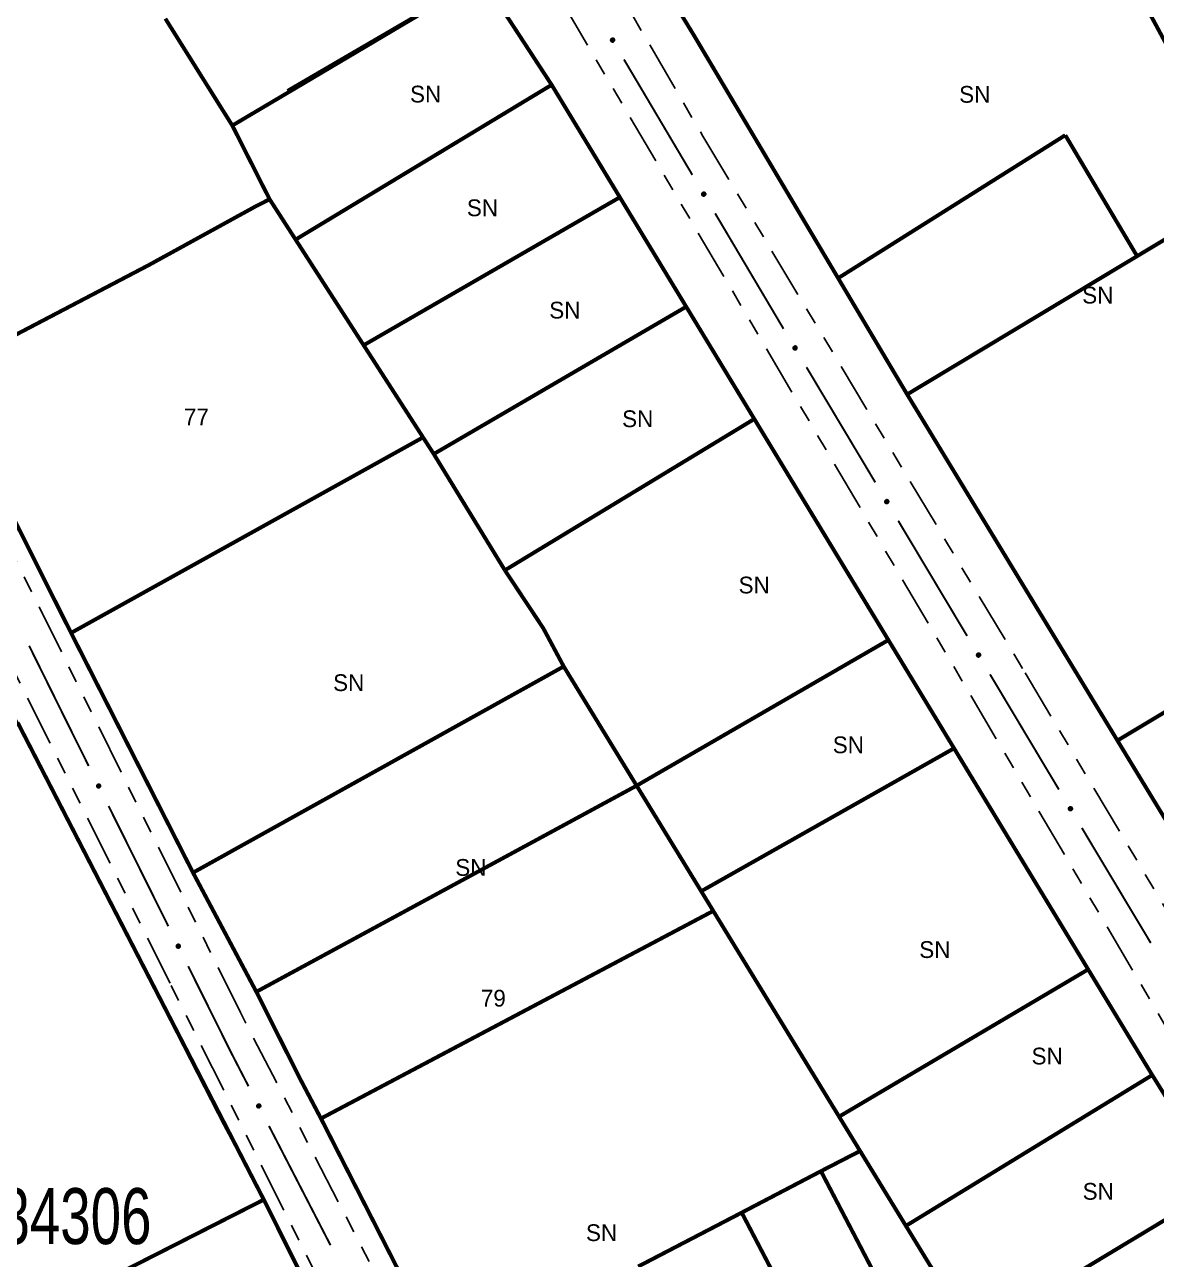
# Model space of a CAD drawing. Extents: x 205807 to 207855, y 4874692 to 4876446.
# Drawn here: x 207040.1 to 207141.3, y 4875990.1 to 4876100.5 of the extents above; entities that cross this region are included whole.
import ezdxf
from ezdxf.enums import TextEntityAlignment as Align

# ---------------------------------------------------------------- set-up
doc = ezdxf.new("R2010")
doc.units = 0
doc.header["$LTSCALE"] = 1.5
doc.header["$MEASUREMENT"] = 0
doc.linetypes.add('TRACO_25', pattern=[8, 3, -1, 1, -1, 1, -1])
for name, color, linetype in [('CD_MALHA_LOTES', 7, 'CONTINUOUS'), ('CD_TXT_QUADRA', 7, 'CONTINUOUS'), ('RU-QUADRA', 210, 'CONTINUOUS'), ('SV-EIXO-RUA-N-PAV', 6, 'CONTINUOUS'), ('SV-RUA-NAO-PAV', 7, 'CONTINUOUS'), ('Th_NmrPort', 1, 'CONTINUOUS')]:
    doc.layers.add(name, color=color, linetype=linetype)
doc.styles.add('ARIAL', font='ARIAL.SHX')

msp = doc.modelspace()

# ---------------------------------------------------------------- linework, layer by layer
at = {"layer": 'CD_MALHA_LOTES', "linetype": 'Continuous', "const_width": 0.35, "flags": 128}
for points in [[(207144.358888, 4876094.760393), (207126.00951, 4876128.755067)], [(207099.986156, 4876099.480394), (207094.240903, 4876108.90158)], [(207080.97879, 4876104.671392), (207058.664477, 4876091.458348)], [(207080.97879, 4876104.671392), (207063.607617, 4876094.554432)], [(207080.97879, 4876104.671392), (207087.231459, 4876095.095826)], [(207058.664477, 4876091.458348), (207052.672673, 4876101.018922)], [(207112.859675, 4876077.810683), (207099.986156, 4876099.480394)], [(207064.324684, 4876081.260543), (207087.231459, 4876095.095826)], [(207087.231459, 4876095.095826), (207093.331953, 4876085.042035)], [(207062.000646, 4876084.865638), (207058.664477, 4876091.458348)], [(207112.859675, 4876077.810683), (207133.179792, 4876090.596199)], [(207133.179792, 4876090.596199), (207139.605466, 4876079.778806)], [(207139.605466, 4876079.778806), (207149.300744, 4876085.604943)], [(207032.612159, 4876069.251588), (207051.170213, 4876078.968764), (207060.812585, 4876084.265278), (207062.000646, 4876084.865638)], [(207064.324684, 4876081.260543), (207062.000646, 4876084.865638)], [(207070.414072, 4876071.814557), (207093.331953, 4876085.042035)], [(207093.331953, 4876085.042035), (207099.268818, 4876075.25791)], [(207070.414072, 4876071.814557), (207064.324684, 4876081.260543)], [(207119.034299, 4876067.417073), (207139.605466, 4876079.778806)], [(207119.034299, 4876067.417073), (207112.859675, 4876077.810683)], [(207076.68558, 4876062.086064), (207099.268818, 4876075.25791)], [(207099.268818, 4876075.25791), (207105.361385, 4876065.217184)], [(207075.727119, 4876063.572848), (207070.414072, 4876071.814557)], [(207044.240465, 4876046.087533), (207032.612159, 4876069.251588)], [(207137.847254, 4876036.465287), (207119.034299, 4876067.417073)], [(207083.047133, 4876051.690642), (207105.361385, 4876065.217184)], [(207105.361385, 4876065.217184), (207117.354687, 4876045.451876)], [(207044.240465, 4876046.087533), (207075.727119, 4876063.572848)], [(207076.68558, 4876062.086064), (207075.727119, 4876063.572848)], [(207083.047133, 4876051.690642), (207076.68558, 4876062.086064)], [(207137.847254, 4876036.465287), (207166.896762, 4876053.900412)], [(207088.311128, 4876043.088742), (207086.480308, 4876046.510638), (207083.047133, 4876051.690642)], [(207055.148503, 4876024.650215), (207044.240465, 4876046.087533)], [(207094.834279, 4876032.429254), (207117.354687, 4876045.451876)], [(207117.354687, 4876045.451876), (207123.230055, 4876035.7691)], [(207055.148503, 4876024.650215), (207088.311128, 4876043.088742)], [(207094.834279, 4876032.429254), (207088.311128, 4876043.088742)], [(207039.453925, 4876038.086995), (207061.480129, 4875995.409559)], [(207100.61103, 4876022.989458), (207123.230055, 4876035.7691)], [(207123.230055, 4876035.7691), (207135.227279, 4876015.997329)], [(207150.34001, 4876015.911732), (207137.847254, 4876036.465287)], [(207060.813287, 4876013.996255), (207094.834279, 4876032.429254)], [(207100.61103, 4876022.989458), (207094.834279, 4876032.429254)], [(207060.813287, 4876013.996255), (207055.148503, 4876024.650215)], [(207101.689224, 4876021.22758), (207100.61103, 4876022.989458)], [(207066.596013, 4876002.665983), (207101.689224, 4876021.22758)], [(207112.94547, 4876002.833735), (207101.689224, 4876021.22758)], [(207112.94547, 4876002.833735), (207135.227279, 4876015.997329)], [(207135.227279, 4876015.997329), (207140.96038, 4876006.549014)], [(207066.596013, 4876002.665983), (207064.730921, 4876006.207003), (207060.813287, 4876013.996255)], [(207118.922214, 4875993.067132), (207140.96038, 4876006.549014)], [(207140.96038, 4876006.549014), (207147.134417, 4875996.631099)], [(207077.888135, 4875980.540984), (207066.596013, 4876002.665983)], [(207114.825243, 4875999.761997), (207112.94547, 4876002.833735)], [(207111.322185, 4875997.956908), (207114.825243, 4875999.761997)], [(207114.825243, 4875999.761997), (207118.922214, 4875993.067132)], [(207104.232834, 4875994.25001), (207111.322185, 4875997.956908)], [(207125.899194, 4875970.078736), (207111.322185, 4875997.956908)], [(207124.930445, 4875983.249075), (207147.134417, 4875996.631099)], [(207025.695346, 4875977.213563), (207061.480129, 4875995.409559)], [(207061.480129, 4875995.409559), (207072.199553, 4875973.940046)], [(207094.966872, 4875989.428269), (207104.232834, 4875994.25001)], [(207118.809842, 4875966.371838), (207104.232834, 4875994.25001)], [(207118.922214, 4875993.067132), (207124.930445, 4875983.249075)]]:
    msp.add_lwpolyline(points, dxfattribs=at)
at = {"layer": 'RU-QUADRA', "linetype": 'Continuous', "const_width": 0.18, "flags": 128}
for points in [[(207077.888135, 4875980.540984), (207066.596013, 4876002.665983), (207064.730921, 4876006.207003), (207060.813287, 4876013.996255), (207055.148503, 4876024.650215), (207044.240465, 4876046.087533), (207040.984608, 4876052.486193), (207032.612159, 4876069.251588), (207020.949387, 4876091.643795), (206977.715267, 4876071.434374), (206973.344556, 4876080.132533), (206967.916104, 4876090.964356), (206962.629131, 4876101.513873), (206956.146879, 4876114.766377), (206952.306223, 4876122.328126), (206940.114127, 4876144.140241), (206934.514261, 4876154.98228), (206929.006185, 4876166.088669), (206914.639738, 4876194.146502)], [(207042.663924, 4876194.203869), (207060.021643, 4876168.02314), (207058.206055, 4876166.278007), (207073.649653, 4876141.456585), (207074.671175, 4876142.087472), (207079.611864, 4876134.078227), (207094.240903, 4876108.90158), (207099.986156, 4876099.480394), (207112.859675, 4876077.810683), (207119.034299, 4876067.417073), (207137.847254, 4876036.465287), (207150.34001, 4876015.911732)], [(207080.97879, 4876104.671392), (207087.231459, 4876095.095826), (207093.331953, 4876085.042035), (207099.268818, 4876075.25791), (207105.361385, 4876065.217184), (207117.354687, 4876045.451876), (207123.230055, 4876035.7691), (207129.300844, 4876025.764266), (207135.227279, 4876015.997329), (207140.96038, 4876006.549014), (207147.134417, 4875996.631099)]]:
    msp.add_lwpolyline(points, dxfattribs=at)
msp.add_lwpolyline([(206981.787041, 4876063.331129), (206987.176367, 4876051.787306), (206998.424562, 4876030.576846), (207003.657587, 4876019.81682), (207025.695346, 4875977.213563), (207030.476416, 4875967.32774), (207036.198506, 4875955.496172), (207041.524721, 4875944.483154), (207047.269018, 4875932.605669), (207083.509223, 4875951.288355), (207077.661832, 4875962.999863), (207072.199553, 4875973.940046), (207066.165727, 4875986.024959), (207061.480129, 4875995.409559), (207057.804165, 4876002.286198), (207039.453925, 4876038.086995), (207034.175325, 4876048.879385), (207023.490069, 4876070.129456), (207017.68544, 4876081.281674)], close=True, dxfattribs=at)
at = {"layer": 'SV-EIXO-RUA-N-PAV'}
for points in [[(207092.701481, 4876099.270303), (207092.749031, 4876099.258854), (207092.787556, 4876099.239292), (207092.814992, 4876099.213727), (207092.833346, 4876099.184814), (207092.848791, 4876099.153121), (207092.857314, 4876099.117731), (207092.858072, 4876099.076358), (207092.846922, 4876099.028578), (207092.824288, 4876098.99043), (207092.800664, 4876098.962191), (207092.771618, 4876098.941317), (207092.740578, 4876098.926828), (207092.703524, 4876098.919191), (207092.661589, 4876098.918832), (207092.613816, 4876098.931206), (207092.576178, 4876098.950644), (207092.55029, 4876098.976068), (207092.52949, 4876099.005402), (207092.514109, 4876099.037948), (207092.505943, 4876099.072735), (207092.505658, 4876099.114959), (207092.518496, 4876099.161949), (207092.537454, 4876099.199709), (207092.562508, 4876099.225947), (207092.591849, 4876099.245775), (207092.623449, 4876099.261653), (207092.658667, 4876099.271701), (207092.701481, 4876099.270303)], [(207100.858319, 4876085.505638), (207100.905869, 4876085.49419), (207100.944394, 4876085.474627), (207100.97183, 4876085.449062), (207100.990184, 4876085.42015), (207101.00563, 4876085.388456), (207101.014152, 4876085.353067), (207101.01491, 4876085.311693), (207101.003761, 4876085.263914), (207100.981127, 4876085.225765), (207100.957502, 4876085.197526), (207100.928456, 4876085.176652), (207100.897416, 4876085.162163), (207100.860362, 4876085.154527), (207100.818427, 4876085.154168), (207100.770654, 4876085.166542), (207100.733016, 4876085.18598), (207100.707128, 4876085.211404), (207100.686328, 4876085.240738), (207100.670947, 4876085.273284), (207100.662782, 4876085.308071), (207100.662496, 4876085.350294), (207100.675334, 4876085.397284), (207100.694292, 4876085.435044), (207100.719346, 4876085.461283), (207100.748687, 4876085.481111), (207100.780287, 4876085.496989), (207100.815505, 4876085.507037), (207100.858319, 4876085.505638)], [(207109.021247, 4876071.7451), (207109.068841, 4876071.733838), (207109.107442, 4876071.714427), (207109.134978, 4876071.68897), (207109.153446, 4876071.66013), (207109.169015, 4876071.628497), (207109.177676, 4876071.593141), (207109.178597, 4876071.55177), (207109.167634, 4876071.503948), (207109.14515, 4876071.465711), (207109.121637, 4876071.437379), (207109.092672, 4876071.416392), (207109.061689, 4876071.401781), (207109.024666, 4876071.393999), (207108.982732, 4876071.393476), (207108.934911, 4876071.405663), (207108.897198, 4876071.424953), (207108.87121, 4876071.450275), (207108.850295, 4876071.479528), (207108.834786, 4876071.512013), (207108.826485, 4876071.546768), (207108.826034, 4876071.58899), (207108.838687, 4876071.63603), (207108.857498, 4876071.673864), (207108.882448, 4876071.7002), (207108.911711, 4876071.720143), (207108.943249, 4876071.736145), (207108.978427, 4876071.746331), (207109.021247, 4876071.7451)], [(207117.231985, 4876058.01252), (207117.279579, 4876058.001258), (207117.318181, 4876057.981846), (207117.345717, 4876057.956389), (207117.364184, 4876057.927549), (207117.379754, 4876057.895916), (207117.388415, 4876057.86056), (207117.389335, 4876057.81919), (207117.378373, 4876057.771367), (207117.355889, 4876057.73313), (207117.332375, 4876057.704799), (207117.303411, 4876057.683811), (207117.272428, 4876057.669201), (207117.235405, 4876057.661419), (207117.193471, 4876057.660895), (207117.14565, 4876057.673082), (207117.107936, 4876057.692372), (207117.081949, 4876057.717695), (207117.061033, 4876057.746947), (207117.045525, 4876057.779432), (207117.037223, 4876057.814187), (207117.036772, 4876057.856409), (207117.049426, 4876057.903449), (207117.068236, 4876057.941283), (207117.093187, 4876057.96762), (207117.12245, 4876057.987563), (207117.153988, 4876058.003565), (207117.189166, 4876058.01375), (207117.231985, 4876058.01252)], [(207125.442724, 4876044.279939), (207125.490318, 4876044.268677), (207125.52892, 4876044.249266), (207125.556456, 4876044.223809), (207125.574923, 4876044.194968), (207125.590493, 4876044.163335), (207125.599153, 4876044.12798), (207125.600074, 4876044.086609), (207125.589112, 4876044.038787), (207125.566628, 4876044.00055), (207125.543114, 4876043.972218), (207125.51415, 4876043.95123), (207125.483167, 4876043.93662), (207125.446144, 4876043.928838), (207125.40421, 4876043.928315), (207125.356389, 4876043.940502), (207125.318675, 4876043.959792), (207125.292688, 4876043.985114), (207125.271772, 4876044.014366), (207125.256264, 4876044.046852), (207125.247962, 4876044.081607), (207125.247511, 4876044.123829), (207125.260165, 4876044.170868), (207125.278975, 4876044.208703), (207125.303926, 4876044.235039), (207125.333189, 4876044.254982), (207125.364726, 4876044.270984), (207125.399904, 4876044.28117), (207125.442724, 4876044.279939)], [(207046.741437, 4876032.572655), (207046.788017, 4876032.557743), (207046.825, 4876032.535401), (207046.850483, 4876032.507889), (207046.866662, 4876032.477706), (207046.879736, 4876032.444962), (207046.885634, 4876032.409042), (207046.883349, 4876032.367725), (207046.868718, 4876032.320894), (207046.843341, 4876032.284513), (207046.817705, 4876032.258086), (207046.787203, 4876032.239404), (207046.755181, 4876032.227236), (207046.717667, 4876032.222343), (207046.675818, 4876032.225068), (207046.629084, 4876032.24092), (207046.592977, 4876032.263072), (207046.569028, 4876032.29033), (207046.55044, 4876032.321113), (207046.537493, 4876032.354702), (207046.531907, 4876032.389995), (207046.534725, 4876032.432125), (207046.550983, 4876032.478044), (207046.572665, 4876032.514309), (207046.59958, 4876032.538635), (207046.630299, 4876032.556253), (207046.66298, 4876032.569765), (207046.698842, 4876032.577197), (207046.741437, 4876032.572655)], [(207133.655696, 4876030.548795), (207133.703299, 4876030.53757), (207133.741916, 4876030.518188), (207133.769471, 4876030.492753), (207133.787961, 4876030.463927), (207133.803555, 4876030.432306), (207133.812243, 4876030.396957), (207133.813196, 4876030.355587), (207133.802271, 4876030.307756), (207133.779817, 4876030.269502), (207133.756325, 4876030.241152), (207133.727377, 4876030.220142), (207133.696405, 4876030.205507), (207133.659388, 4876030.197696), (207133.617455, 4876030.19714), (207133.569625, 4876030.20929), (207133.531896, 4876030.228551), (207133.505889, 4876030.253853), (207133.48495, 4876030.283089), (207133.469417, 4876030.315562), (207133.461088, 4876030.350311), (207133.460604, 4876030.392532), (207133.473222, 4876030.439582), (207133.492002, 4876030.477431), (207133.516933, 4876030.503787), (207133.54618, 4876030.523752), (207133.577705, 4876030.539779), (207133.612875, 4876030.549992), (207133.655696, 4876030.548795)], [(207053.864459, 4876018.245668), (207053.911039, 4876018.230756), (207053.948022, 4876018.208414), (207053.973505, 4876018.180902), (207053.989684, 4876018.150719), (207054.002758, 4876018.117975), (207054.008656, 4876018.082055), (207054.006371, 4876018.040738), (207053.991739, 4876017.993907), (207053.966363, 4876017.957525), (207053.940727, 4876017.931099), (207053.910225, 4876017.912417), (207053.878203, 4876017.900249), (207053.840689, 4876017.895356), (207053.79884, 4876017.89808), (207053.752106, 4876017.913933), (207053.715999, 4876017.936084), (207053.69205, 4876017.963343), (207053.673462, 4876017.994126), (207053.660515, 4876018.027715), (207053.654928, 4876018.063008), (207053.657747, 4876018.105138), (207053.674004, 4876018.151057), (207053.695687, 4876018.187322), (207053.722602, 4876018.211648), (207053.753321, 4876018.229265), (207053.786002, 4876018.242778), (207053.821863, 4876018.25021), (207053.864459, 4876018.245668)], [(207061.057882, 4876003.956208), (207061.104681, 4876003.942), (207061.141997, 4876003.920219), (207061.167892, 4876003.893094), (207061.184524, 4876003.863158), (207061.19809, 4876003.830616), (207061.204529, 4876003.794789), (207061.202868, 4876003.753441), (207061.188944, 4876003.706395), (207061.164119, 4876003.669635), (207061.138885, 4876003.642825), (207061.108668, 4876003.623685), (207061.076834, 4876003.611036), (207061.039397, 4876003.605578), (207060.997512, 4876003.607671), (207060.950545, 4876003.622816), (207060.914108, 4876003.644421), (207060.88975, 4876003.671315), (207060.8707, 4876003.701814), (207060.857248, 4876003.735204), (207060.85113, 4876003.770409), (207060.853313, 4876003.812577), (207060.868876, 4876003.858736), (207060.890009, 4876003.895323), (207060.916554, 4876003.920052), (207060.947003, 4876003.938131), (207060.979477, 4876003.952135), (207061.015222, 4876003.960107), (207061.057882, 4876003.956208)]]:
    msp.add_lwpolyline(points, close=True, dxfattribs=at)
for points in [[(207092.505658, 4876099.114959), (207092.661589, 4876098.918832)], [(207092.505943, 4876099.072735), (207092.613816, 4876098.931206)], [(207092.510655, 4876099.090323), (207092.633348, 4876098.931457)], [(207092.512785, 4876099.051932), (207092.591305, 4876098.946195)], [(207092.514109, 4876099.037948), (207092.576178, 4876098.950644)], [(207092.51535, 4876099.13593), (207092.680564, 4876098.92137)], [(207092.518496, 4876099.161949), (207092.703524, 4876098.919191)], [(207092.52822, 4876099.178451), (207092.718737, 4876098.926544)], [(207092.537454, 4876099.199709), (207092.740578, 4876098.926828)], [(207092.551089, 4876099.20945), (207092.754128, 4876098.936413)], [(207092.562508, 4876099.225947), (207092.771618, 4876098.941317)], [(207092.578132, 4876099.233406), (207092.782997, 4876098.951934)], [(207092.591849, 4876099.245775), (207092.800664, 4876098.962191)], [(207092.610522, 4876099.251015), (207092.811474, 4876098.981499)], [(207092.623449, 4876099.261653), (207092.824288, 4876098.99043)], [(207092.643348, 4876099.262536), (207092.833648, 4876099.013672)], [(207092.658667, 4876099.271701), (207092.846922, 4876099.028578)], [(207092.678956, 4876099.269362), (207092.849082, 4876099.054541)], [(207092.701481, 4876099.270303), (207092.858072, 4876099.076358)], [(207092.727128, 4876099.263014), (207092.85356, 4876099.103192)], [(207092.749031, 4876099.258854), (207092.857314, 4876099.117731)], [(207092.77104, 4876099.247797), (207092.847691, 4876099.142539)], [(207092.787556, 4876099.239292), (207092.848791, 4876099.153121)], [(207100.662496, 4876085.350294), (207100.818427, 4876085.154168)], [(207100.667493, 4876085.325658), (207100.790186, 4876085.166792)], [(207100.672189, 4876085.371266), (207100.837402, 4876085.156705)], [(207100.675334, 4876085.397284), (207100.860362, 4876085.154527)], [(207100.685058, 4876085.413786), (207100.875575, 4876085.161879)], [(207100.694292, 4876085.435044), (207100.897416, 4876085.162163)], [(207100.707927, 4876085.444786), (207100.910966, 4876085.171748)], [(207100.719346, 4876085.461283), (207100.928456, 4876085.176652)], [(207100.73497, 4876085.468742), (207100.939835, 4876085.18727)], [(207100.748687, 4876085.481111), (207100.957502, 4876085.197526)], [(207100.76736, 4876085.48635), (207100.968313, 4876085.216834)], [(207100.780287, 4876085.496989), (207100.981127, 4876085.225765)], [(207100.800186, 4876085.497872), (207100.990486, 4876085.249008)], [(207100.815505, 4876085.507037), (207101.003761, 4876085.263914)], [(207100.835794, 4876085.504698), (207101.00592, 4876085.289876)], [(207100.858319, 4876085.505638), (207101.01491, 4876085.311693)], [(207100.883967, 4876085.49835), (207101.010399, 4876085.338527)], [(207100.905869, 4876085.49419), (207101.014152, 4876085.353067)], [(207100.927879, 4876085.483133), (207101.004529, 4876085.377874)], [(207100.944394, 4876085.474627), (207101.00563, 4876085.388456)], [(207100.662782, 4876085.308071), (207100.770654, 4876085.166542)], [(207100.669624, 4876085.287268), (207100.748144, 4876085.181531)], [(207100.670947, 4876085.273284), (207100.733016, 4876085.18598)], [(207108.826034, 4876071.58899), (207108.982732, 4876071.393476)], [(207108.826485, 4876071.546768), (207108.934911, 4876071.405663)], [(207108.831127, 4876071.564373), (207108.954442, 4876071.405989)], [(207108.833408, 4876071.525992), (207108.912342, 4876071.420563)], [(207108.834786, 4876071.512013), (207108.897198, 4876071.424953)], [(207108.835644, 4876071.609999), (207109.001698, 4876071.396088)], [(207108.838687, 4876071.63603), (207109.024666, 4876071.393999)], [(207108.848346, 4876071.65257), (207109.03985, 4876071.401411)], [(207108.857498, 4876071.673864), (207109.061689, 4876071.401781)], [(207108.871094, 4876071.683659), (207109.075202, 4876071.411419)], [(207108.882448, 4876071.7002), (207109.092672, 4876071.416392)], [(207108.898043, 4876071.707721), (207109.10401, 4876071.427054)], [(207108.911711, 4876071.720143), (207109.121637, 4876071.437379)], [(207108.930364, 4876071.725456), (207109.132371, 4876071.45673)], [(207108.943249, 4876071.736145), (207109.14515, 4876071.465711)], [(207108.963144, 4876071.737106), (207109.154418, 4876071.48899)], [(207108.978427, 4876071.746331), (207109.167634, 4876071.503948)], [(207108.998725, 4876071.744071), (207109.169692, 4876071.529919)], [(207109.021247, 4876071.7451), (207109.178597, 4876071.55177)], [(207109.046922, 4876071.737912), (207109.17398, 4876071.578587)], [(207109.068841, 4876071.733838), (207109.177676, 4876071.593141)], [(207109.090893, 4876071.722868), (207109.167956, 4876071.61791)], [(207109.107442, 4876071.714427), (207109.169015, 4876071.628497)], [(207117.036772, 4876057.856409), (207117.193471, 4876057.660895)], [(207117.037223, 4876057.814187), (207117.14565, 4876057.673082)], [(207117.041866, 4876057.831793), (207117.165181, 4876057.673409)], [(207117.044147, 4876057.793411), (207117.123081, 4876057.687983)], [(207117.045525, 4876057.779432), (207117.107936, 4876057.692372)], [(207117.046383, 4876057.877418), (207117.212436, 4876057.663507)], [(207117.049426, 4876057.903449), (207117.235405, 4876057.661419)], [(207117.059085, 4876057.919989), (207117.250589, 4876057.668831)], [(207117.068236, 4876057.941283), (207117.272428, 4876057.669201)], [(207117.081833, 4876057.951078), (207117.28594, 4876057.678839)], [(207117.093187, 4876057.96762), (207117.303411, 4876057.683811)], [(207117.108781, 4876057.97514), (207117.314748, 4876057.694473)], [(207117.12245, 4876057.987563), (207117.332375, 4876057.704799)], [(207117.141103, 4876057.992875), (207117.34311, 4876057.724149)], [(207117.153988, 4876058.003565), (207117.355889, 4876057.73313)], [(207117.173883, 4876058.004525), (207117.365157, 4876057.756409)], [(207117.189166, 4876058.01375), (207117.378373, 4876057.771367)], [(207117.209463, 4876058.011491), (207117.380431, 4876057.797338)], [(207117.231985, 4876058.01252), (207117.389335, 4876057.81919)], [(207117.257661, 4876058.005332), (207117.384718, 4876057.846006)], [(207117.279579, 4876058.001258), (207117.388415, 4876057.86056)], [(207117.301632, 4876057.990287), (207117.378695, 4876057.88533)], [(207117.318181, 4876057.981846), (207117.379754, 4876057.895916)], [(207125.247511, 4876044.123829), (207125.40421, 4876043.928315)], [(207125.247962, 4876044.081607), (207125.356389, 4876043.940502)], [(207125.252605, 4876044.099212), (207125.37592, 4876043.940828)], [(207125.254886, 4876044.06083), (207125.33382, 4876043.955402)], [(207125.256264, 4876044.046852), (207125.318675, 4876043.959792)], [(207125.257121, 4876044.144838), (207125.423175, 4876043.930927)], [(207125.260165, 4876044.170868), (207125.446144, 4876043.928838)], [(207125.269824, 4876044.187409), (207125.461328, 4876043.93625)], [(207125.278975, 4876044.208703), (207125.483167, 4876043.93662)], [(207125.292571, 4876044.218498), (207125.496679, 4876043.946258)], [(207125.303926, 4876044.235039), (207125.51415, 4876043.95123)], [(207125.31952, 4876044.242559), (207125.525487, 4876043.961893)], [(207125.333189, 4876044.254982), (207125.543114, 4876043.972218)], [(207125.351841, 4876044.260295), (207125.553848, 4876043.991569)], [(207125.364726, 4876044.270984), (207125.566628, 4876044.00055)], [(207125.384621, 4876044.271945), (207125.575896, 4876044.023829)], [(207125.399904, 4876044.28117), (207125.589112, 4876044.038787)], [(207125.420202, 4876044.27891), (207125.59117, 4876044.064757)], [(207125.442724, 4876044.279939), (207125.600074, 4876044.086609)], [(207125.4684, 4876044.272751), (207125.595457, 4876044.113426)], [(207125.490318, 4876044.268677), (207125.599153, 4876044.12798)], [(207125.512371, 4876044.257707), (207125.589433, 4876044.152749)], [(207125.52892, 4876044.249266), (207125.590493, 4876044.163335)], [(207046.531907, 4876032.389995), (207046.629084, 4876032.24092)], [(207046.534725, 4876032.432125), (207046.675818, 4876032.225068)], [(207046.537201, 4876032.368745), (207046.607736, 4876032.257523)], [(207046.537493, 4876032.354702), (207046.592977, 4876032.263072)], [(207046.537898, 4876032.407188), (207046.648582, 4876032.239734)], [(207046.545933, 4876032.452328), (207046.694929, 4876032.226204)], [(207046.550983, 4876032.478044), (207046.717667, 4876032.222343)], [(207046.561893, 4876032.493787), (207046.733379, 4876032.228558)], [(207046.572665, 4876032.514309), (207046.755181, 4876032.227236)], [(207046.586979, 4876032.523022), (207046.769399, 4876032.235799)], [(207046.59958, 4876032.538635), (207046.787203, 4876032.239404)], [(207046.615709, 4876032.544925), (207046.799331, 4876032.249156)], [(207046.630299, 4876032.556253), (207046.817705, 4876032.258086)], [(207046.649307, 4876032.560105), (207046.829905, 4876032.276548)], [(207046.66298, 4876032.569765), (207046.843341, 4876032.284513)], [(207046.68289, 4876032.569183), (207046.854383, 4876032.307004)], [(207046.698842, 4876032.577197), (207046.868718, 4876032.320894)], [(207046.718903, 4876032.573373), (207046.87278, 4876032.346628)], [(207046.741437, 4876032.572655), (207046.883349, 4876032.367725)], [(207046.766479, 4876032.563501), (207046.880822, 4876032.394818)], [(207046.788017, 4876032.557743), (207046.885634, 4876032.409042)], [(207046.809154, 4876032.545098), (207046.87786, 4876032.43449)], [(207046.825, 4876032.535401), (207046.879736, 4876032.444962)], [(207133.460604, 4876030.392532), (207133.617455, 4876030.19714)], [(207133.461088, 4876030.350311), (207133.569625, 4876030.20929)], [(207133.465717, 4876030.36792), (207133.589155, 4876030.209632)], [(207133.468028, 4876030.32954), (207133.547044, 4876030.224173)], [(207133.469417, 4876030.315562), (207133.531896, 4876030.228551)], [(207133.470198, 4876030.413549), (207133.636418, 4876030.199767)], [(207133.473222, 4876030.439582), (207133.659388, 4876030.197696)], [(207133.482868, 4876030.45613), (207133.674567, 4876030.20512)], [(207133.492002, 4876030.477431), (207133.696405, 4876030.205507)], [(207133.505591, 4876030.487236), (207133.70991, 4876030.215156)], [(207133.516933, 4876030.503787), (207133.727377, 4876030.220142)], [(207133.532521, 4876030.511319), (207133.738706, 4876030.230813)], [(207133.54618, 4876030.523752), (207133.756325, 4876030.241152)], [(207133.564828, 4876030.529079), (207133.767044, 4876030.260511)], [(207133.577705, 4876030.539779), (207133.779817, 4876030.269502)], [(207133.597599, 4876030.540755), (207133.789066, 4876030.292788)], [(207133.612875, 4876030.549992), (207133.802271, 4876030.307756)], [(207133.633175, 4876030.547748), (207133.804309, 4876030.333728)], [(207133.655696, 4876030.548795), (207133.813196, 4876030.355587)], [(207133.681377, 4876030.541627), (207133.808558, 4876030.3824)], [(207133.703299, 4876030.53757), (207133.812243, 4876030.396957)], [(207133.72536, 4876030.526616), (207133.802504, 4876030.421719)], [(207133.741916, 4876030.518188), (207133.803555, 4876030.432306)], [(207053.654928, 4876018.063008), (207053.752106, 4876017.913933)], [(207053.657747, 4876018.105138), (207053.79884, 4876017.89808)], [(207053.660223, 4876018.041758), (207053.730758, 4876017.930536)], [(207053.660515, 4876018.027715), (207053.715999, 4876017.936084)], [(207053.66092, 4876018.080201), (207053.771604, 4876017.912747)], [(207053.668955, 4876018.12534), (207053.817951, 4876017.899217)], [(207053.674004, 4876018.151057), (207053.840689, 4876017.895356)], [(207053.684915, 4876018.1668), (207053.856401, 4876017.90157)], [(207053.695687, 4876018.187322), (207053.878203, 4876017.900249)], [(207053.710001, 4876018.196035), (207053.892421, 4876017.908812)], [(207053.722602, 4876018.211648), (207053.910225, 4876017.912417)], [(207053.738731, 4876018.217938), (207053.922353, 4876017.922169)], [(207053.753321, 4876018.229265), (207053.940727, 4876017.931099)], [(207053.772329, 4876018.233118), (207053.952927, 4876017.949561)], [(207053.786002, 4876018.242778), (207053.966363, 4876017.957525)], [(207053.805912, 4876018.242196), (207053.977405, 4876017.980017)], [(207053.821863, 4876018.25021), (207053.991739, 4876017.993907)], [(207053.841925, 4876018.246386), (207053.995802, 4876018.019641)], [(207053.864459, 4876018.245668), (207054.006371, 4876018.040738)], [(207053.889501, 4876018.236514), (207054.003844, 4876018.067831)], [(207053.911039, 4876018.230756), (207054.008656, 4876018.082055)], [(207053.932176, 4876018.218111), (207054.000882, 4876018.107503)], [(207053.948022, 4876018.208414), (207054.002758, 4876018.117975)], [(207060.85113, 4876003.770409), (207060.950545, 4876003.622816)], [(207060.853313, 4876003.812577), (207060.997512, 4876003.607671)], [(207060.856744, 4876003.749241), (207060.928949, 4876003.639095)], [(207060.856861, 4876003.78769), (207060.970058, 4876003.621924)], [(207060.857248, 4876003.735204), (207060.914108, 4876003.644421)], [(207060.864215, 4876003.832946), (207061.016604, 4876003.609095)], [(207060.868876, 4876003.858736), (207061.039397, 4876003.605578)], [(207060.879547, 4876003.874642), (207061.055014, 4876003.612028)], [(207060.890009, 4876003.895323), (207061.076834, 4876003.611036)], [(207060.904189, 4876003.904251), (207061.090921, 4876003.619812)], [(207060.916554, 4876003.920052), (207061.108668, 4876003.623685)], [(207060.932586, 4876003.926585), (207061.120648, 4876003.633619)], [(207060.947003, 4876003.938131), (207061.138885, 4876003.642825)], [(207060.965951, 4876003.94227), (207061.150805, 4876003.661469)], [(207060.979477, 4876003.952135), (207061.164119, 4876003.669635)], [(207060.999394, 4876003.951853), (207061.174821, 4876003.692291)], [(207061.015222, 4876003.960107), (207061.188944, 4876003.706395)], [(207061.03534, 4876003.956586), (207061.192618, 4876003.732187)], [(207061.057882, 4876003.956208), (207061.202868, 4876003.753441)], [(207061.083059, 4876003.947433), (207061.199932, 4876003.780493)], [(207061.104681, 4876003.942), (207061.204529, 4876003.794789)], [(207061.126006, 4876003.929675), (207061.196373, 4876003.820116)], [(207061.141997, 4876003.920219), (207061.19809, 4876003.830616)]]:
    msp.add_lwpolyline(points, dxfattribs=at)
at = {"layer": 'SV-EIXO-RUA-N-PAV', "const_width": 0.18}
for points in [[(207093.699633, 4876097.369993), (207099.817262, 4876087.046495)], [(207101.856472, 4876083.605329), (207107.464298, 4876074.142122)], [(207107.464298, 4876074.142122), (207107.965623, 4876073.296137)], [(207107.965623, 4876073.296137), (207107.974156, 4876073.281864)], [(207110.026841, 4876069.848719), (207116.184895, 4876059.549283)], [(207118.23758, 4876056.116138), (207124.395634, 4876045.816703)], [(207040.488245, 4876044.938076), (207043.591129, 4876038.663356)], [(207126.448318, 4876042.383557), (207131.58003, 4876033.800695)], [(207043.591129, 4876038.663356), (207043.733995, 4876038.374448)], [(207043.733995, 4876038.374448), (207045.816454, 4876034.185865)], [(207131.58003, 4876033.800695), (207131.808085, 4876033.419269)], [(207131.808085, 4876033.419269), (207132.607411, 4876032.084743)], [(207047.59721, 4876030.604119), (207052.939476, 4876019.858878)], [(207134.662765, 4876028.653196), (207140.828827, 4876018.358553)], [(207054.720232, 4876016.277131), (207058.281743, 4876009.113638)], [(207058.281743, 4876009.113638), (207058.534556, 4876008.605139)], [(207058.534556, 4876008.605139), (207060.108674, 4876005.555285)], [(207061.943246, 4876002.000802), (207067.446961, 4875991.337354)]]:
    msp.add_lwpolyline(points, dxfattribs=at)
at = {"layer": 'SV-RUA-NAO-PAV', "linetype": 'TRACO_25'}
for points in [[(206956.142962, 4876318.73757, 6.133275), (206995.335859, 4876259.920586, 6.133275), (207032.541345, 4876202.470662, 6.308044), (207036.692163, 4876195.916573, 6.732485), (207071.850112, 4876140.139437, 6.387412), (207100.763492, 4876090.497769, 6.461176), (207129.58123, 4876042.516774, 6.879175), (207160.265269, 4875991.082185, 6.68247), (207220.259697, 4875891.742395, 5.846474), (207254.475747, 4875832.925188, 5.551416), (207262.559413, 4875819.344412, 5.821886), (207264.127965, 4875818.673382, 5.821886), (207265.99463, 4875818.268503, 5.821886)], [(207257.049582, 4875814.295929, 5.797297), (207257.155654, 4875816.65983, 5.797297), (207255.733542, 4875819.715602, 5.797297), (207209.908875, 4875899.216576, 6.116943), (207145.292184, 4876005.601042, 6.903763), (207085.238058, 4876107.4822, 6.879175), (207048.870389, 4876164.834097, 6.80541), (207033.699262, 4876189.103101, 6.208176), (207010.952205, 4876174.41045, 6.208176), (207006.570963, 4876181.446991, 6.208176), (207029.185255, 4876196.449427, 6.208176), (207000.695293, 4876242.824842, 6.208176), (206967.553477, 4876291.123691, 6.033406), (206956.142728, 4876307.765991, 6.008439)], [(207149.307641, 4875836.56777, 5.871062), (207120.631114, 4875892.604473, 6.412), (207096.862815, 4875939.045487, 6.338236), (207095.35334, 4875942.04424, 6.534941), (207134.04551, 4875962.284942, 6.534941), (207130.24339, 4875969.66553, 6.534941), (207091.663046, 4875949.536655, 6.534941), (207090.186175, 4875952.56075, 6.534941), (207059.385668, 4876012.151269, 6.28906), (207033.328212, 4876064.615947, 6.28906), (207027.81942, 4876075.196324, 6.28906), (207022.747835, 4876086.039024, 6.28906), (207020.474365, 4876090.585963, 6.28906), (206999.663376, 4876080.617674, 6.28906), (206983.749091, 4876072.922855, 6.28906), (206978.502623, 4876070.649385, 6.28906), (206976.404036, 4876070.474503, 6.28906), (206973.60592, 4876071.348914, 6.28906), (206971.507332, 4876073.447501, 6.28906), (206969.316836, 4876075.499799, 6.28906)], [(207042.863398, 4875930.805014, 6.116943), (207044.180238, 4875930.322974, 6.116943), (207045.984594, 4875931.183593, 6.116943), (207084.04456, 4875950.825803, 6.633294), (207083.929019, 4875952.033765, 6.608706), (207068.654428, 4875983.732902, 6.436588), (207053.089907, 4876014.774503, 6.28906), (207028.956155, 4876063.042007, 6.28906), (207019.075307, 4876082.716261, 6.28906), (206980.776092, 4876063.828977, 6.28906), (206979.726799, 4876062.429919, 6.28906), (206979.202152, 4876060.681096, 6.28906), (206979.377034, 4876058.757391, 6.28906), (206979.901681, 4876057.008569, 6.28906), (206980.950975, 4876052.986277, 6.28906)]]:
    msp.add_polyline3d(points, dxfattribs=at)

# ---------------------------------------------------------------- texts
at = {"layer": 'CD_TXT_QUADRA', "style": 'ARIAL', "width": 0.7}
msp.add_text('268934306', height=5, dxfattribs=at).set_placement((207026.95908, 4875991.438716))
at = {"layer": 'Th_NmrPort', "color": 1}
for s, p in [('SN', (207074.564346, 4876094.270634)), ('SN', (207123.68963, 4876094.247851)), ('SN', (207079.647836, 4876084.103654)), ('SN', (207134.697031, 4876076.2937)), ('SN', (207087.018896, 4876074.953372)), ('77', (207054.338268, 4876065.404189)), ('SN', (207093.536002, 4876065.239804)), ('SN', (207103.957156, 4876050.370596)), ('SN', (207067.682428, 4876041.638873)), ('SN', (207112.380571, 4876036.081888)), ('SN', (207078.611932, 4876025.117531)), ('SN', (207120.118472, 4876017.771729)), ('79', (207080.899502, 4876013.425505)), ('SN', (207130.165429, 4876008.250476)), ('SN', (207134.735853, 4875996.152294)), ('SN', (207090.303958, 4875992.456109))]:
    msp.add_text(s, height=1.5, dxfattribs=at).set_placement(p, align=Align.MIDDLE_LEFT)

doc.saveas('drawing.dxf')
